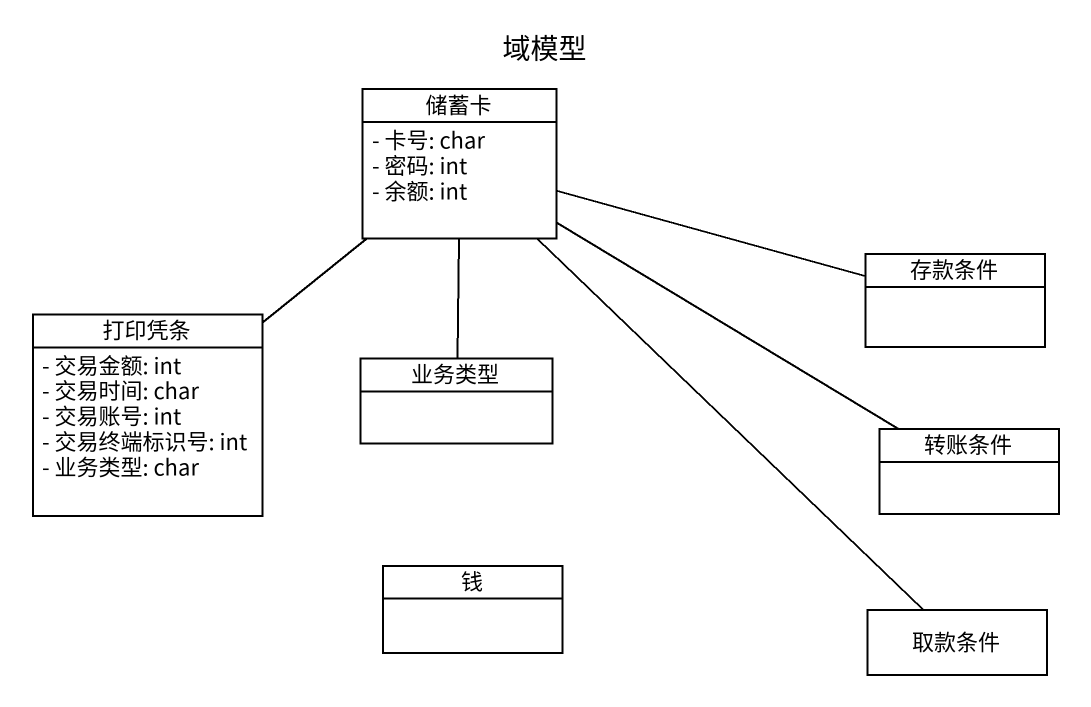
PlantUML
@startuml
title 域模型
hide circle
hide empty members
skinparam classAttributeIconSize 0
class 储蓄卡 {
  - 卡号: char
  - 密码: int
  - 余额: int
}
class 打印凭条 {
  - 交易金额: int
  - 交易时间: char
  - 交易账号: int
  - 交易终端标识号: int
  - 业务类型: char
}
class 存款条件
class 业务类型
class 转账条件
class 钱
class 取款条件
储蓄卡 -- 打印凭条
储蓄卡 -right- 存款条件
储蓄卡 -- 业务类型
储蓄卡 -- 转账条件
储蓄卡 -- 取款条件
@enduml
